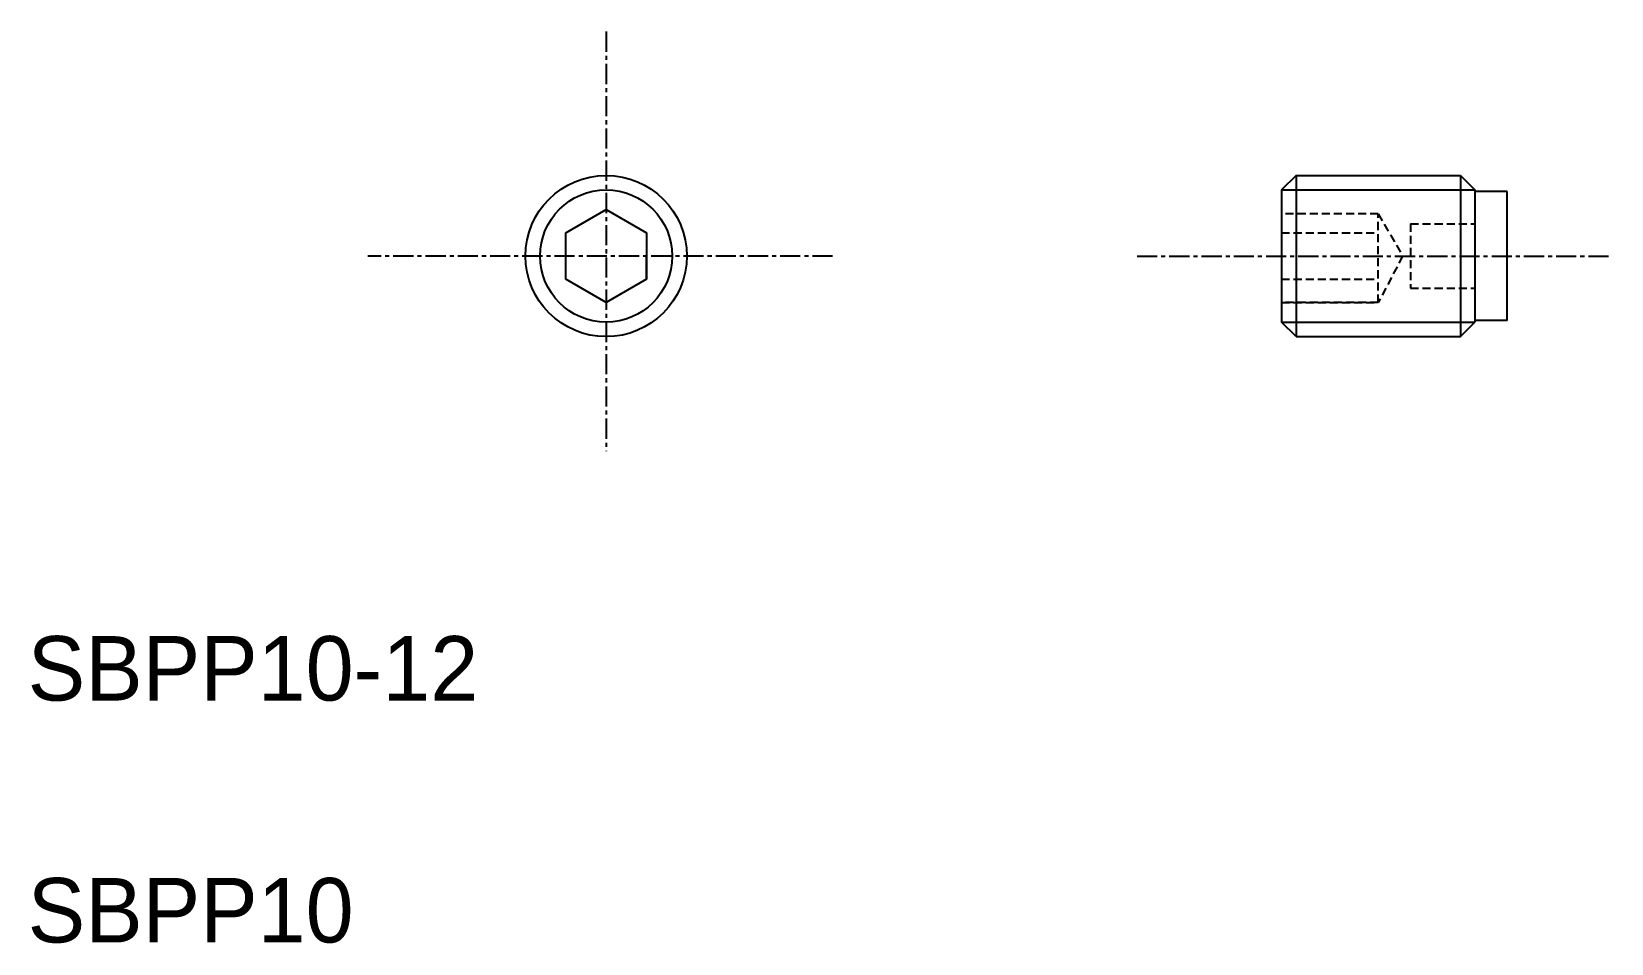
# Model space of a CAD drawing. Extents: x 10.2 to 108.3, y 9.9 to 66.5.
import ezdxf

# ---------------------------------------------------------------- set-up
doc = ezdxf.new("R2010")
doc.units = 0
doc.linetypes.add('CENTER', pattern=[2, 1.25, -0.25, 0.25, -0.25])
doc.linetypes.add('DASHED', pattern=[0.75, 0.5, -0.25])
doc.layers.get('0').update_dxf_attribs({"linetype": 'CONTINUOUS'})
doc.layers.add('CENTER', color=1, linetype='CENTER')

msp = doc.modelspace()

# ---------------------------------------------------------------- linework, layer by layer
at = {"color": 7, "linetype": 'CONTINUOUS'}
for p, q in [((88.687, 57.567), (87.787, 56.667)), ((88.687, 57.567), (88.687, 47.567)), ((88.687, 57.567), (98.887, 57.567)), ((98.887, 57.567), (98.887, 47.567)), ((98.887, 57.567), (99.787, 56.667)), ((87.787, 56.667), (87.787, 48.467)), ((99.787, 56.667), (99.787, 48.467)), ((101.787, 56.567), (99.787, 56.567)), ((101.787, 48.567), (101.787, 56.567)), ((43.388, 54.01), (45.888, 55.453)), ((45.888, 55.453), (48.388, 54.01)), ((45.888, 55.453), (48.388, 54.01)), ((45.888, 55.453), (48.388, 54.01)), ((43.388, 51.123), (43.388, 54.01)), ((48.388, 54.01), (48.388, 51.123)), ((48.388, 54.01), (48.388, 54.01)), ((48.388, 54.01), (48.388, 52.567)), ((48.388, 51.123), (48.388, 52.567)), ((45.888, 49.68), (43.388, 51.123)), ((48.388, 51.123), (45.888, 49.68)), ((45.888, 49.68), (45.888, 49.68)), ((45.888, 49.68), (45.888, 49.68)), ((45.888, 49.68), (45.888, 49.68)), ((88.687, 47.567), (87.787, 48.467)), ((98.887, 47.567), (99.787, 48.467)), ((101.787, 48.567), (99.787, 48.567)), ((88.687, 47.567), (98.887, 47.567))]:
    msp.add_line(p, q, dxfattribs=at)
at = {"color": 3, "linetype": 'CONTINUOUS'}
for p, q in [((87.787, 56.667), (99.787, 56.667)), ((87.787, 48.467), (99.787, 48.467))]:
    msp.add_line(p, q, dxfattribs=at)
at = {"color": 3, "linetype": 'DASHED'}
for p, q in [((93.787, 55.189), (87.787, 55.189)), ((93.787, 49.68), (93.787, 55.189)), ((93.787, 55.189), (95.301, 52.567)), ((87.787, 54.01), (93.787, 54.01)), ((94.166, 54.534), (94.166, 54.534)), ((95.787, 54.567), (99.787, 54.567)), ((95.787, 54.567), (95.787, 50.567)), ((94.544, 53.878), (94.544, 53.878)), ((95.301, 52.567), (93.787, 49.68)), ((95.301, 52.567), (95.301, 52.567)), ((87.787, 51.123), (93.787, 51.123)), ((95.787, 50.567), (99.787, 50.567)), ((93.787, 49.68), (87.787, 49.68)), ((87.787, 49.68), (93.787, 49.68))]:
    msp.add_line(p, q, dxfattribs=at)
at = {"color": 7, "linetype": 'CONTINUOUS'}
msp.add_circle((45.888, 52.567), 5, dxfattribs=at)
at = {"color": 3, "linetype": 'CONTINUOUS'}
msp.add_circle((45.888, 52.567), 4.1, dxfattribs=at)
at = {"layer": 'CENTER', "color": 1, "linetype": 'CENTER'}
for p, q in [((45.888, 66.483), (45.888, 40.475)), ((59.934, 52.567), (31.106, 52.567)), ((78.824, 52.567), (108.252, 52.567))]:
    msp.add_line(p, q, dxfattribs=at)

# ---------------------------------------------------------------- texts
at = {"color": 7, "linetype": 'CONTINUOUS'}
for s, p in [('SBPP10-12', (10, 25)), ('SBPP10', (10, 10))]:
    msp.add_text(s, height=4, dxfattribs=at).set_placement(p)

doc.saveas('drawing.dxf')
